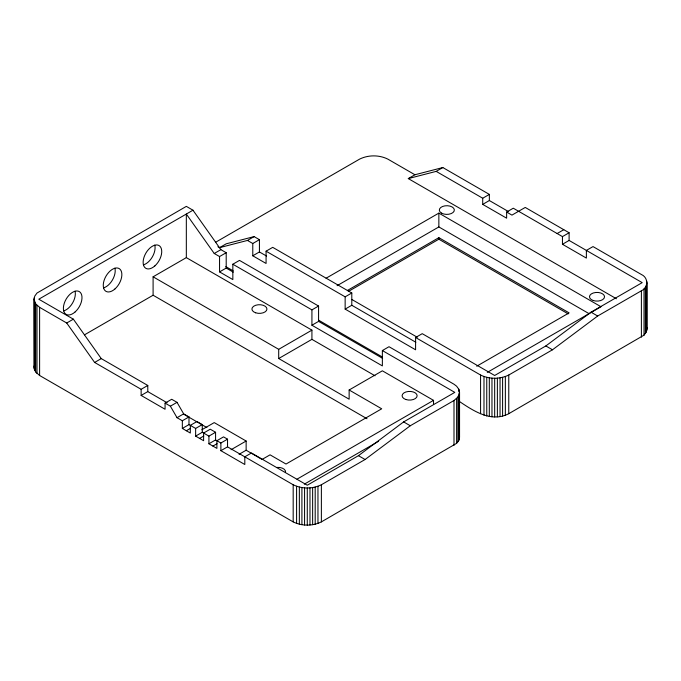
<?xml version="1.0" encoding="UTF-8"?>
<svg xmlns="http://www.w3.org/2000/svg" width="681" height="681" viewBox="0 0 681 681"><rect width="100%" height="100%" fill="white"/><g stroke="black" fill="none" stroke-linecap="round" stroke-linejoin="round"><path stroke-width="1.02" d="M226.203 252.719L219.554 256.55L219.554 271.898L232.842 279.576L232.842 264.228L311.924 309.881L311.924 325.229L382.364 365.901L382.364 350.553L389.013 346.714L453.997 384.229L456.61 386.204L458.849 389.277L459.547 392.375L459.547 437.185L458.849 440.275L456.61 443.348L321.372 521.893C312.673 526.192 301.879 526.192 293.179 521.893L39.609 375.495L35.625 371.928L34.229 368.915L34.05 299.214L34.757 296.124L36.987 293.051L186.33 206.369L192.97 210.208L220.882 249.646L226.203 252.719L226.203 268.067L233.285 272.153M34.05 367.357L34.229 365.799M459.547 392.375L457.972 396.946L453.997 400.513L410.277 425.753L365.084 459.513L321.372 484.753C312.673 489.052 301.879 489.052 293.179 484.753L227.531 446.855L220.882 450.686L220.882 443.016L227.531 439.177L227.531 446.855M562.455 244.275L569.103 240.436L569.103 232.766L562.455 236.605L562.455 244.275L586.375 258.09L586.375 250.412L593.023 246.582L641.391 274.503C648.499 277.533 648.499 287.748 641.391 290.778L597.671 316.018L552.487 349.787L508.767 375.027C500.067 379.326 489.273 379.326 480.573 375.027L415.589 337.504L415.589 349.787L345.148 309.114L345.148 296.839L266.075 251.178L266.075 263.462L252.779 255.784L252.779 243.509L259.427 239.669L259.427 251.953L266.518 256.039M459.42 401.484C473.704 411.06 491.367 422.807 508.767 413.699L644.013 335.154L646.243 332.081L646.95 328.991L646.95 282.641M220.882 450.686L244.811 464.502L244.811 456.823L251.451 452.993L307.276 485.221L358.444 455.674L403.629 421.914L454.797 392.375L382.364 350.553M415.589 337.504L422.237 333.673L494.67 375.486L545.839 345.948L591.031 312.187L642.2 282.641L569.103 240.436M192.97 210.208L38.8 299.214L73.361 319.168L101.265 358.606L147.786 385.463L147.786 391.601L167.109 402.76M34.05 299.214L35.625 303.794L39.609 307.352L66.712 323.007L73.361 319.168M367.008 418.73L153.097 295.231L153.097 276.809L186.33 257.631L311.924 330.14L311.924 339.351L375.044 375.793M215.664 242.232L359.628 159.107C368.327 154.808 379.121 154.808 387.821 159.107L414.925 174.753L442.837 167.543L489.358 194.4L489.358 200.537L508.681 211.697M217.894 246.692L219.554 247.654L226.203 243.815L254.107 236.605L259.427 239.669M186.33 257.631L186.33 214.047L214.234 253.485L220.882 249.646M219.554 247.654L247.467 240.436L254.107 236.605M84.521 334.822L153.097 295.231M219.554 271.898L226.203 268.067M232.842 264.228L239.491 260.389L318.572 306.05L318.572 321.389L382.611 358.368M252.779 255.784L259.427 251.953M266.075 251.178L272.715 247.348L351.796 293L351.796 305.275L415.836 342.254M616.416 298.755L408.285 178.592L414.925 174.753M66.712 323.007L94.625 362.445L101.265 358.606M408.285 178.592L436.189 171.382L442.837 167.543M326.063 278.24L438.853 213.119L601 306.739L487.298 372.379M94.625 362.445L141.137 389.302L147.786 385.463M141.137 389.302L141.137 395.44L147.786 391.601M436.189 171.382L482.71 198.239L489.358 194.4M337.069 285.697L438.853 226.935L589.022 313.635M482.71 198.239L482.71 204.377L489.358 200.537M311.924 309.881L318.572 306.05M347.404 290.472L438.853 237.678L569.103 312.877L476.734 366.199M348.314 291.485L438.853 239.21L568.184 313.881M345.148 296.839L351.796 293M141.137 395.44L165.066 409.255L165.066 403.118L171.706 399.279L177.026 402.343L183.666 413.861L188.986 416.925L188.986 424.603L182.338 428.434L182.338 420.764L188.986 416.925M165.066 403.118L170.378 406.182L177.026 402.343M482.71 204.377L506.63 218.184L506.63 212.046L513.278 208.207L562.455 236.605M311.924 325.229L318.572 321.389M345.148 309.114L351.796 305.275M153.097 276.809L278.699 349.327L311.924 330.14M278.699 349.327L278.699 358.529L311.924 339.351M170.378 406.182L177.026 417.691L183.666 413.861M186.33 430.741L190.484 428.34M195.634 428.434L202.274 424.595L202.274 432.273L195.634 436.112L195.634 428.434L188.986 424.603M201.831 429.762L214.234 422.603L246.139 441.024L246.139 450.226L261.776 459.258M199.618 438.411L203.772 436.01M557.135 233.532L563.783 229.693M208.922 436.112L215.571 432.273L215.571 439.943L208.922 443.782L208.922 436.112L202.274 432.273M212.906 446.081L217.06 443.689M231.072 449.715L246.139 441.024M278.699 358.529L349.14 399.202L349.14 389.992L382.364 370.813L433.533 400.351L433.533 404.446M239.048 454.321L246.139 450.226M262.083 459.437L270.059 454.831L286.011 464.042L381.7 408.796L349.14 389.992M297.001 479.177L433.533 400.351M304.33 484.157L378.559 441.305M569.103 232.766L525.238 207.441L511.95 215.119L506.63 212.046M591.031 312.187L597.671 316.018M545.839 345.948L552.487 349.787M351.89 299.504L417.3 337.265M247.467 240.436L252.779 243.509M214.234 253.485L219.554 256.55M225.786 266.594L233.149 270.842M318.691 320.232L382.152 356.878M403.629 421.914L410.277 425.753M358.444 455.674L365.084 459.513M202.274 424.595L196.962 421.53L190.314 425.37L190.314 433.039L182.338 428.434M215.571 432.273L210.25 429.2L203.602 433.039L203.602 440.709L195.634 436.112M227.531 439.177L223.538 436.879L216.898 440.709L216.898 448.387L208.922 443.782M183.921 414.312L206.888 427.566M177.026 417.691L182.338 420.764M215.571 439.943L220.882 443.016M646.771 327.433L646.95 328.991M459.377 435.627L459.547 437.185M646.771 281.083L646.771 330.549M646.243 285.739L646.243 332.081M645.375 287.212L645.375 333.562M644.013 288.812L644.013 335.154M641.391 290.778L641.391 337.129M508.767 375.027L508.767 413.699M505.353 376.533L505.353 415.214M502.595 377.325L502.595 415.997M500.033 377.827L500.033 416.5M497.377 378.134L497.377 416.806M494.67 378.236L494.67 416.908M491.971 378.134L491.971 416.806M489.316 377.827L489.316 416.5M486.753 377.325L486.753 415.997M483.987 376.533L483.987 415.214M480.573 375.027L480.573 413.699M459.377 390.809L459.377 438.743M458.849 389.277L458.849 391.362M458.849 395.465L458.849 440.275M457.972 396.946L457.972 441.756M456.61 398.538L456.61 443.348M453.997 400.513L453.997 445.323M438.853 213.119L438.853 226.935M438.853 237.678L438.853 239.21M321.372 484.753L321.372 521.893M317.959 486.268L317.959 523.408M315.192 487.051L315.192 524.191M312.63 487.553L312.63 524.693M309.974 487.86L309.974 525M307.276 487.962L307.276 525.102M304.569 487.86L304.569 525M301.913 487.553L301.913 524.693M299.351 487.051L299.351 524.191M296.593 486.268L296.593 523.408M293.179 484.753L293.179 521.893M39.609 307.352L39.609 375.495M36.987 305.386L36.987 373.529M35.625 303.794L35.625 371.928M34.757 302.313L34.757 370.447M34.229 297.657L34.229 368.915M154.774 245.134A13.16 7.593 -60 0 1 143.385 264.866M114.902 268.152A13.16 7.593 -60 0 1 103.512 287.884M75.029 291.17A13.16 7.593 -60 0 1 63.639 310.911M277.048 467.413A7.517 4.341 0 0 1 285.492 472.273M405.85 399.509A7.517 4.341 0 0 0 417.13 395.746A7.517 4.341 0 0 0 405.85 391.992A7.517 4.341 0 0 0 405.85 399.509M255.664 312.8A7.517 4.341 0 0 0 266.943 309.038A7.517 4.341 0 0 0 255.664 305.284A7.517 4.341 0 0 0 255.664 312.8M154.842 265.922A13.16 7.593 -60 0 0 159.013 245.543A13.16 7.593 -60 0 0 143.453 259.342A13.16 7.593 -60 0 0 154.842 265.922M114.97 288.94A13.16 7.593 -60 0 0 119.141 268.561A13.16 7.593 -60 0 0 103.58 282.368A13.16 7.593 -60 0 0 114.97 288.94M75.097 311.966A13.16 7.593 -60 0 0 79.268 291.579A13.16 7.593 -60 0 0 63.708 305.386A13.16 7.593 -60 0 0 75.097 311.966M441.509 213.119A7.517 4.341 0 0 0 454.091 211.178A7.517 4.341 0 0 0 444.88 205.858A7.517 4.341 0 0 0 441.509 213.119M593.253 300.525A7.517 4.341 0 0 0 604.532 296.763A7.517 4.341 0 0 0 593.253 293A7.517 4.341 0 0 0 593.253 300.525"/></g></svg>
